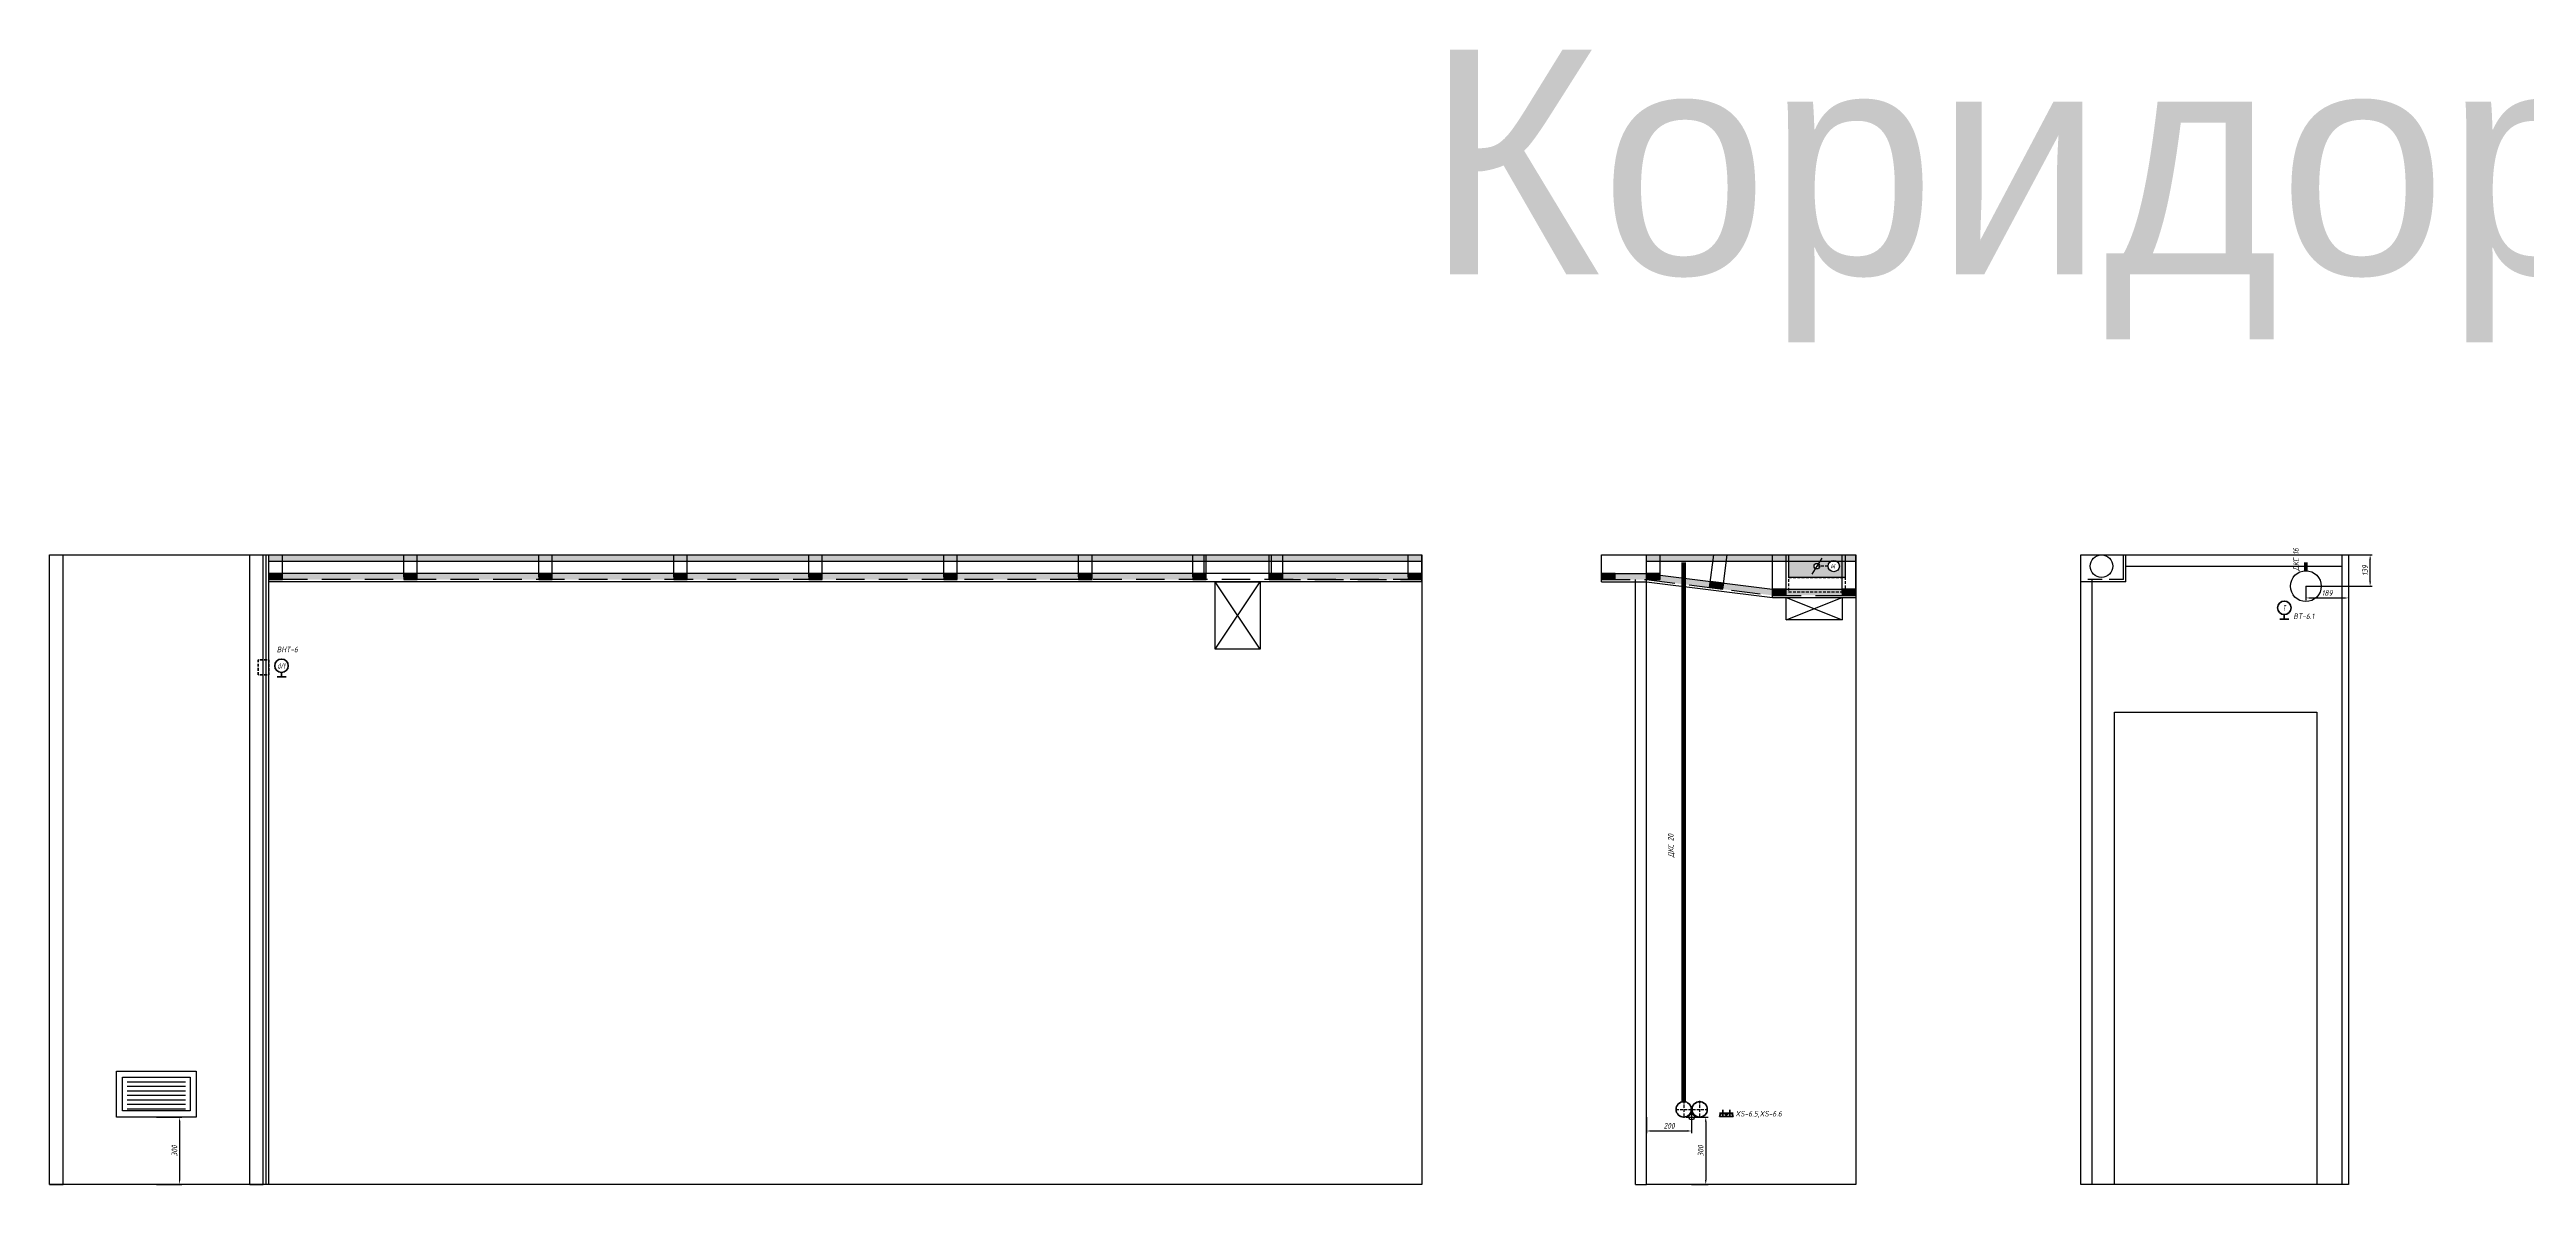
# Model space of a CAD drawing. Header units: millimetres. Extents: x -36498 to 56557, y -58468 to 154.
# Drawn here: x -12307 to -1296, y -44400 to -39352 of the extents above; entities that cross this region are included whole.
import ezdxf
from ezdxf.enums import TextEntityAlignment as Align

# ---------------------------------------------------------------- set-up
doc = ezdxf.new("R2010")
doc.units = ezdxf.units.MM
doc.header["$PDMODE"] = 34
doc.header["$PDSIZE"] = 25
doc.linetypes.add('ACAD_ISO10W100', pattern=[18.5, 12, -3, 0.5, -3])
doc.linetypes.add('DASHED', pattern=[19.05, 12.7, -6.35])
for name, color, linetype in [('01 Черновое', 7, 'Continuous'), ('02 ОВиК', 7, 'Continuous'), ('02 Розетки', 7, 'Continuous'), ('03 Потолок', 7, 'Continuous'), ('04 Лючки', 7, 'Continuous'), ('06 Авт-ка климата', 7, 'Continuous'), ('10 Перегородки', 7, 'Continuous'), ('11 Привязка размеры', 7, 'Continuous')]:
    doc.layers.add(name, color=color, linetype=linetype)
doc.layers.add('100 noprint', color=1, linetype='Continuous', plot=False)
doc.styles.get("Standard").update_dxf_attribs({"font": 'Ubuntu-R.ttf'})
doc.styles.add('ГОСТ-ISOCPEUR', font='isocpeui.ttf', dxfattribs={"width": 0.8})
doc.dimstyles.new('ISO-25', dxfattribs={"dimtxt": 2.5, "dimasz": 2.5, "dimexe": 1.25, "dimexo": 0.625, "dimtad": 1, "dimtxsty": 'Standard', "dimcen": 2.5, "dimadec": 0, "dimazin": 0, "dimtfac": 1, "dimtmove": 0, "dimatfit": 3, "dimfxl": 1, "dimarcsym": 0})

# ---------------------------------------------------------------- blocks, each defined once
blk = doc.blocks.new('дроссель d100')
at = {"color": 0}
for p, q in [((0, 0), (0, 100)), ((0, 100), (250, 100)), ((250, 0), (0, 0)), ((103, 15), (147, 85)), ((250, 100), (250, 0))]:
    blk.add_line(p, q, dxfattribs=at)
at = {"color": 0, "linetype": 'DASHED'}
blk.add_line((75, 50), (125, 50), dxfattribs=at)
at = {"color": 0}
for centre, radius in [((50, 50), 25), ((125, 50), 12.5)]:
    blk.add_circle(centre, radius, dxfattribs=at)
at = {"color": 0, "style": 'ГОСТ-ISOCPEUR', "width": 0.8}
blk.add_text('M', height=20, dxfattribs=at).set_placement((50, 50), align=Align.MIDDLE_CENTER)
blk = doc.blocks.new('розетка скрытая трехполюсная')
at = {"color": 0, "lineweight": -2}
for p, q in [((-1.5, 1.5), (1.5, 1.5)), ((-1.5, 0), (1.5, 0)), ((0, 0), (0, 3))]:
    blk.add_line(p, q, dxfattribs=at)
blk.add_arc((0, 0), 1.5, 0, 180, dxfattribs=at)
blk = doc.blocks.new('датчик температуры и влажности')
at = {"color": 0, "lineweight": -2}
for p, q in [((-2, 0), (2, 0)), ((0, 2), (0, 0))]:
    blk.add_line(p, q, dxfattribs=at)
blk.add_circle((0, 5), 3, dxfattribs=at)
at = {"color": 0, "lineweight": -2, "style": 'ГОСТ-ISOCPEUR', "width": 0.6}
blk.add_text('d/t', height=2.5, rotation=360, dxfattribs=at).set_placement((0, 5), align=Align.MIDDLE_CENTER)
blk = doc.blocks.new('*D170')
at = {"layer": '11 Привязка размеры', "color": 0, "lineweight": -2, "transparency": 16777216}
for p, q in [((-11832, -44100), (-11719, -44100)), ((-11729, -44120), (-11729, -44380)), ((-11832, -44400), (-11719, -44400))]:
    blk.add_line(p, q, dxfattribs=at)
at = {"layer": '11 Привязка размеры', "color": 0, "transparency": 16777216}
for points in [[(-11726, -44120), (-11732, -44120), (-11729, -44100)], [(-11732, -44380), (-11726, -44380), (-11729, -44400)]]:
    blk.add_solid(points, dxfattribs=at)
at = {"layer": 'Defpoints', "color": 0, "transparency": 16777216}
for p in [(-11832, -44100), (-11832, -44400), (-11729, -44400)]:
    blk.add_point(p, dxfattribs=at)
at = {"layer": '11 Привязка размеры', "color": 0, "transparency": 16777216, "insert": (-11752, -44250), "char_height": 25, "attachment_point": 5, "rotation": 90, "style": 'ГОСТ-ISOCPEUR'}
blk.add_mtext('300', dxfattribs=at)
blk = doc.blocks.new('*D171')
at = {"layer": '11 Привязка размеры', "color": 0, "lineweight": -2, "transparency": 16777216}
for p, q in [((-5008, -44100), (-4934, -44100)), ((-4944, -44120), (-4944, -44380)), ((-5008, -44400), (-4934, -44400))]:
    blk.add_line(p, q, dxfattribs=at)
at = {"layer": '11 Привязка размеры', "color": 0, "transparency": 16777216}
for points in [[(-4941, -44120), (-4948, -44120), (-4944, -44100)], [(-4948, -44380), (-4941, -44380), (-4944, -44400)]]:
    blk.add_solid(points, dxfattribs=at)
at = {"layer": 'Defpoints', "color": 0, "transparency": 16777216}
for p in [(-5008, -44100), (-5008, -44400), (-4944, -44400)]:
    blk.add_point(p, dxfattribs=at)
at = {"layer": '11 Привязка размеры', "color": 0, "transparency": 16777216, "insert": (-4967, -44250), "char_height": 25, "attachment_point": 5, "rotation": 90, "style": 'ГОСТ-ISOCPEUR'}
blk.add_mtext('300', dxfattribs=at)
blk = doc.blocks.new('*D172')
at = {"layer": '11 Привязка размеры', "color": 0, "lineweight": -2, "transparency": 16777216}
for p, q in [((-5207, -44100), (-5207, -44172)), ((-5007, -44100), (-5007, -44172)), ((-5027, -44162), (-5187, -44162))]:
    blk.add_line(p, q, dxfattribs=at)
at = {"layer": '11 Привязка размеры', "color": 0, "transparency": 16777216}
for points in [[(-5187, -44158), (-5187, -44165), (-5207, -44162)], [(-5027, -44165), (-5027, -44158), (-5007, -44162)]]:
    blk.add_solid(points, dxfattribs=at)
at = {"layer": 'Defpoints', "color": 0, "transparency": 16777216}
for p in [(-5207, -44100), (-5007, -44100), (-5207, -44162)]:
    blk.add_point(p, dxfattribs=at)
at = {"layer": '11 Привязка размеры', "color": 0, "transparency": 16777216, "insert": (-5107, -44139), "char_height": 25, "attachment_point": 5, "style": 'ГОСТ-ISOCPEUR'}
blk.add_mtext('200', dxfattribs=at)
blk = doc.blocks.new('датчик температуры')
at = {"color": 0, "lineweight": -2}
for p, q in [((-2, 0), (2, 0)), ((0, 2), (0, 0))]:
    blk.add_line(p, q, dxfattribs=at)
blk.add_circle((0, 5), 3, dxfattribs=at)
at = {"color": 0, "lineweight": -2, "style": 'ГОСТ-ISOCPEUR', "width": 0.6}
blk.add_text('T', height=2.5, rotation=360, dxfattribs=at).set_placement((0, 5), align=Align.MIDDLE_CENTER)
blk = doc.blocks.new('*D173')
at = {"layer": '11 Привязка размеры', "color": 0, "lineweight": -2, "transparency": 16777216}
for p, q in [((-2276, -41600), (-1981, -41600)), ((-1991, -41719), (-1991, -41620)), ((-2276, -41739), (-1981, -41739))]:
    blk.add_line(p, q, dxfattribs=at)
at = {"layer": '11 Привязка размеры', "color": 0, "transparency": 16777216}
for points in [[(-1987, -41620), (-1994, -41620), (-1991, -41600)], [(-1994, -41719), (-1987, -41719), (-1991, -41739)]]:
    blk.add_solid(points, dxfattribs=at)
at = {"layer": 'Defpoints', "color": 0, "transparency": 16777216}
for p in [(-2276, -41600), (-1991, -41600), (-2276, -41739)]:
    blk.add_point(p, dxfattribs=at)
at = {"layer": '11 Привязка размеры', "color": 0, "transparency": 16777216, "insert": (-2013, -41669), "char_height": 25, "attachment_point": 5, "rotation": 90, "style": 'ГОСТ-ISOCPEUR'}
blk.add_mtext('139', dxfattribs=at)
blk = doc.blocks.new('*D174')
at = {"layer": '11 Привязка размеры', "color": 0, "lineweight": -2, "transparency": 16777216}
for p, q in [((-2276, -41739), (-2276, -41801)), ((-2256, -41791), (-2107, -41791)), ((-2087, -41739), (-2087, -41801))]:
    blk.add_line(p, q, dxfattribs=at)
at = {"layer": '11 Привязка размеры', "color": 0, "transparency": 16777216}
for points in [[(-2256, -41788), (-2256, -41795), (-2276, -41791)], [(-2107, -41795), (-2107, -41788), (-2087, -41791)]]:
    blk.add_solid(points, dxfattribs=at)
at = {"layer": 'Defpoints', "color": 0, "transparency": 16777216}
for p in [(-2276, -41739), (-2087, -41739), (-2087, -41791)]:
    blk.add_point(p, dxfattribs=at)
at = {"layer": '11 Привязка размеры', "color": 0, "transparency": 16777216, "insert": (-2182, -41769), "char_height": 25, "attachment_point": 5, "style": 'ГОСТ-ISOCPEUR'}
blk.add_mtext('189', dxfattribs=at)

msp = doc.modelspace()

# ---------------------------------------------------------------- hatches: boundary and pattern name
at = {"layer": '02 ОВиК', "lineweight": -2}
h = msp.add_hatch(color=254, dxfattribs=at)
h.paths.add_polyline_path([(-4325.2, -41599.7), (-4575.2, -41599.7), (-4575.2, -41699.7), (-4325.2, -41699.7)])
h.paths.add_polyline_path([(-4450.2, -41662.2, -0.1383249), (-4456.8, -41660.4, -0.7569677), (-4450.2, -41637.2, -0.1383249), (-4443.7, -41639.1, -0.260938), (-4437.7, -41649.7, -0.4142136)], flags=16)
h.paths.add_polyline_path([(-4365.2, -41634.7), (-4385.3, -41634.7), (-4385.3, -41664.7), (-4365.2, -41664.7)], flags=8)
h.paths.add_polyline_path([(-4365.2, -41634.7), (-4385.3, -41634.7), (-4385.3, -41664.7), (-4365.2, -41664.7)], flags=8)
h.paths.add_polyline_path([(-4375.2, -41674.7, -0.4142136), (-4400.2, -41649.7, -0.4142136), (-4375.2, -41624.7, -1)], flags=16)
at = {"layer": '03 Потолок', "lineweight": -2}
for color, points in [(9, [(-6207.2, -41627.7), (-6207.2, -41599.7), (-11332.2, -41599.7), (-11332.2, -41627.7)]), (9, [(-4277.2, -41599.7), (-5207.2, -41599.7), (-5207.2, -41627.7), (-4277.2, -41627.7)]), (252, [(-11272.2, -41709.7), (-11272.2, -41682.7), (-11332.2, -41682.7), (-11332.2, -41709.7)]), (252, [(-10672.2, -41709.7), (-10672.2, -41682.7), (-10732.2, -41682.7), (-10732.2, -41709.7)]), (252, [(-10072.2, -41709.7), (-10072.2, -41682.7), (-10132.2, -41682.7), (-10132.2, -41709.7)]), (252, [(-9472.2, -41709.7), (-9472.2, -41682.7), (-9532.2, -41682.7), (-9532.2, -41709.7)]), (252, [(-8872.2, -41709.7), (-8872.2, -41682.7), (-8932.2, -41682.7), (-8932.2, -41709.7)]), (252, [(-8272.2, -41709.7), (-8272.2, -41682.7), (-8332.2, -41682.7), (-8332.2, -41709.7)]), (252, [(-7672.2, -41709.7), (-7672.2, -41682.7), (-7732.2, -41682.7), (-7732.2, -41709.7)]), (252, [(-7164.7, -41709.7), (-7164.7, -41682.7), (-7224.7, -41682.7), (-7224.7, -41709.7)]), (252, [(-6824.7, -41709.7), (-6824.7, -41682.7), (-6884.7, -41682.7), (-6884.7, -41709.7)]), (9, [(-6267.2, -41709.7), (-6267.2, -41682.7), (-6824.7, -41682.7), (-6824.7, -41709.7)]), (252, [(-6207.2, -41709.7), (-6207.2, -41682.7), (-6267.2, -41682.7), (-6267.2, -41709.7)]), (252, [(-5347.2, -41709.7), (-5347.2, -41682.7), (-5407.2, -41682.7), (-5407.2, -41709.7)]), (9, [(-5207.2, -41709.7), (-5207.2, -41682.7), (-5347.2, -41682.7), (-5347.2, -41709.7)]), (252, [(-5147.2, -41709.7), (-5147.2, -41682.7), (-5207.2, -41682.7), (-5207.2, -41709.7)]), (252, [(-4867.7, -41752.2), (-4864.3, -41725.4), (-4923.9, -41717.9), (-4927.2, -41744.7)]), (252, [(-4587.2, -41779.7), (-4587.2, -41752.7), (-4647.2, -41752.7), (-4647.2, -41779.7)]), (9, [(-4337.2, -41770.2), (-4337.2, -41752.7), (-4587.2, -41752.7), (-4587.2, -41779.7), (-4337.2, -41779.7)]), (252, [(-4277.2, -41779.7), (-4277.2, -41752.7), (-4337.2, -41752.7), (-4337.2, -41779.7)])]:
    msp.add_hatch(color=color, dxfattribs=at).paths.add_polyline_path(points)
h = msp.add_hatch(color=9, dxfattribs=at)
h.paths.add_polyline_path([(-7224.7, -41709.7), (-7224.7, -41682.7), (-7672.2, -41682.7), (-7672.2, -41709.7)])
h.paths.add_polyline_path([(-7732.2, -41709.7), (-7732.2, -41682.7), (-8272.2, -41682.7), (-8272.2, -41709.7)])
h.paths.add_polyline_path([(-8332.2, -41709.7), (-8332.2, -41682.7), (-8872.2, -41682.7), (-8872.2, -41697.2), (-8872.2, -41709.7)])
h.paths.add_polyline_path([(-8932.2, -41709.7), (-8932.2, -41682.7), (-9472.2, -41682.7), (-9472.2, -41709.7)])
h.paths.add_polyline_path([(-9532.2, -41709.7), (-9532.2, -41682.7), (-10072.2, -41682.7), (-10072.2, -41709.7)])
h.paths.add_polyline_path([(-10132.2, -41709.7), (-10132.2, -41682.7), (-10672.2, -41682.7), (-10672.2, -41697.2), (-10672.2, -41709.7)])
h.paths.add_polyline_path([(-10732.2, -41709.7), (-10732.2, -41682.7), (-11272.2, -41682.7), (-11272.2, -41697.2), (-11272.2, -41709.7)])
h = msp.add_hatch(color=9, dxfattribs=at)
h.paths.add_polyline_path([(-4989.6, -41709.7), (-5147.2, -41690), (-5147.2, -41709.7)])
h.paths.add_polyline_path([(-4923.9, -41717.9), (-4989.6, -41709.7), (-5207.2, -41709.7), (-4927.2, -41744.7)])
h.paths.add_polyline_path([(-4647.2, -41752.5), (-4864.3, -41725.4), (-4867.7, -41752.2), (-4647.2, -41779.7), (-4647.2, -41752.7)])

# ---------------------------------------------------------------- linework, layer by layer
at = {"layer": '01 Черновое'}
for points in [[(-12307.2, -44399.7), (-12307.2, -41599.7), (-6207.2, -41599.7), (-6207.2, -44399.7)], [(-5207.2, -44399.7), (-5207.2, -41599.7), (-4277.2, -41599.7), (-4277.2, -44399.7)], [(-2087.2, -41599.7), (-2087.2, -44399.7), (-3277.2, -44399.7), (-3277.2, -41599.7)], [(-2227.2, -42299.7), (-2227.2, -44399.7), (-3127.2, -44399.7), (-3127.2, -42299.7)]]:
    msp.add_lwpolyline(points, close=True, dxfattribs=at)
at = {"layer": '02 ОВиК', "color": 6}
for p, q in [((-11962.2, -43942.7), (-11702.2, -43942.7)), ((-11962.2, -43962.7), (-11702.2, -43962.7)), ((-11962.2, -43982.7), (-11702.2, -43982.7)), ((-11962.2, -44002.7), (-11702.2, -44002.7)), ((-11962.2, -44022.7), (-11702.2, -44022.7)), ((-11962.2, -44042.7), (-11702.2, -44042.7)), ((-11962.2, -44062.7), (-11702.2, -44062.7))]:
    msp.add_line(p, q, dxfattribs=at)
at = {"layer": '02 ОВиК', "linetype": 'DASHED', "lineweight": -2, "flags": 128}
msp.add_lwpolyline([(-4575.2, -41699.7), (-4325.2, -41699.7), (-4325.2, -41764.7), (-4575.2, -41764.7)], close=True, dxfattribs=at)
at = {"layer": '02 ОВиК', "color": 6}
msp.add_lwpolyline([(-12009.2, -44099.7), (-12009.2, -43895.7), (-11655.2, -43895.7), (-11655.2, -44099.7)], close=True, dxfattribs=at)
at = {"layer": '02 ОВиК', "color": 6, "flags": 128}
msp.add_lwpolyline([(-11982.2, -44072.7), (-11982.2, -43922.7), (-11682.2, -43922.7), (-11682.2, -44072.7)], close=True, dxfattribs=at)
at = {"layer": '02 ОВиК', "linetype": 'Continuous', "lineweight": -2}
msp.add_circle((-3184.7, -41649.7), 50, dxfattribs=at)
at = {"layer": '02 ОВиК', "color": 1}
msp.add_circle((-2276.4, -41738.7), 68.5, dxfattribs=at)
at = {"layer": '02 Розетки', "color": 1, "flags": 128}
msp.add_lwpolyline([(-5042.4, -44031.7, 20, 20, 0), (-5042.4, -41632.7, 20, 20, 0)], format="xyseb", dxfattribs=at)
at = {"layer": '02 Розетки', "color": 1, "lineweight": 40}
for centre in [(-5042.4, -44065.7), (-4971.4, -44065.7)]:
    msp.add_circle(centre, 34, dxfattribs=at)
at = {"layer": '03 Потолок', "color": 1, "ltscale": 10}
for p, q in [((-11332.2, -41599.7), (-6207.2, -41599.7)), ((-11332.2, -41627.7), (-6207.2, -41627.7)), ((-6207.2, -41719.2), (-11332.2, -41719.2))]:
    msp.add_line(p, q, dxfattribs=at)
at = {"layer": '03 Потолок', "color": 1, "lineweight": -2}
for p, q in [((-11332.2, -41709.7), (-11332.2, -41599.7)), ((-11272.2, -41709.7), (-11272.2, -41599.7)), ((-10732.2, -41697.2), (-10732.2, -41599.7)), ((-10672.2, -41697.2), (-10672.2, -41599.7)), ((-10132.2, -41697.2), (-10132.2, -41599.7)), ((-10072.2, -41697.2), (-10072.2, -41599.7)), ((-9532.2, -41697.2), (-9532.2, -41599.7)), ((-9472.2, -41697.2), (-9472.2, -41599.7)), ((-8932.2, -41697.2), (-8932.2, -41599.7)), ((-8872.2, -41697.2), (-8872.2, -41599.7)), ((-8332.2, -41697.2), (-8332.2, -41599.7)), ((-8272.2, -41697.2), (-8272.2, -41599.7)), ((-7732.2, -41697.2), (-7732.2, -41599.7)), ((-7672.2, -41697.2), (-7672.2, -41599.7)), ((-7224.7, -41697.2), (-7224.7, -41599.7)), ((-7174.2, -41709.7), (-7174.2, -41599.7)), ((-7164.7, -41697.2), (-7164.7, -41599.7)), ((-6884.7, -41709.7), (-6884.7, -41599.7)), ((-6875.2, -41709.7), (-6875.2, -41599.7)), ((-6824.7, -41697.2), (-6824.7, -41599.7)), ((-6267.2, -41697.2), (-6267.2, -41599.7)), ((-6207.2, -41719.2), (-6207.2, -41599.7)), ((-5407.2, -41719.2), (-5407.2, -41599.7)), ((-5407.2, -41599.7), (-4277.2, -41599.7)), ((-5207.2, -41682.7), (-5207.2, -41599.7)), ((-5147.2, -41682.7), (-5147.2, -41599.7)), ((-4927.2, -41744.7), (-4909.1, -41599.7)), ((-4867.7, -41752.2), (-4848.6, -41599.7)), ((-4647.2, -41779.7), (-4647.2, -41599.7)), ((-4587.2, -41779.7), (-4587.2, -41599.7)), ((-4337.2, -41770.2), (-4337.2, -41599.7)), ((-4277.2, -41779.7), (-4277.2, -41599.7)), ((-7164.7, -41682.7), (-11332.2, -41682.7)), ((-6207.2, -41682.7), (-7164.7, -41682.7)), ((-5407.2, -41682.7), (-5147.2, -41682.7)), ((-5407.2, -41719.2), (-5207.8, -41719.2)), ((-5207.8, -41719.2), (-5207.2, -41709.7)), ((-5207.8, -41719.2), (-4647.8, -41789.2)), ((-5207.2, -41627.7), (-4277.2, -41627.7)), ((-5147.2, -41690), (-4647.2, -41752.5)), ((-4647.8, -41789.2), (-4647.2, -41779.7)), ((-4647.8, -41789.2), (-4277.2, -41789.2)), ((-4587.2, -41752.7), (-4277.2, -41752.7))]:
    msp.add_line(p, q, dxfattribs=at)
at = {"layer": '03 Потолок', "color": 1, "ltscale": 5}
for p, q in [((-3086.7, -41709.7), (-3086.7, -41599.7)), ((-3077.2, -41719.2), (-3077.2, -41599.7)), ((-3077.2, -41719.2), (-3277.2, -41719.2)), ((-3077.2, -41649.7), (-2117.2, -41649.7))]:
    msp.add_line(p, q, dxfattribs=at)
at = {"layer": '03 Потолок', "color": 1, "linetype": 'DASHED', "ltscale": 10}
for p, q in [((-6207.2, -41709.7), (-11332.2, -41709.7)), ((-6872.2, -41709.7), (-6207.2, -41709.7)), ((-5407.2, -41709.7), (-5207.2, -41709.7)), ((-5207.2, -41709.7), (-4647.2, -41779.7)), ((-4647.2, -41779.7), (-4277.2, -41779.7))]:
    msp.add_line(p, q, dxfattribs=at)
at = {"layer": '03 Потолок', "color": 1, "linetype": 'DASHED', "ltscale": 5}
msp.add_line((-3086.7, -41709.7), (-3277.2, -41709.7), dxfattribs=at)
at = {"layer": '03 Потолок', "color": 1, "lineweight": -2}
for points in [[(-11272.2, -41709.7), (-11272.2, -41682.7), (-11332.2, -41682.7), (-11332.2, -41709.7)], [(-10672.2, -41709.7), (-10672.2, -41682.7), (-10732.2, -41682.7), (-10732.2, -41709.7)], [(-10072.2, -41709.7), (-10072.2, -41682.7), (-10132.2, -41682.7), (-10132.2, -41709.7)], [(-9472.2, -41709.7), (-9472.2, -41682.7), (-9532.2, -41682.7), (-9532.2, -41709.7)], [(-8872.2, -41709.7), (-8872.2, -41682.7), (-8932.2, -41682.7), (-8932.2, -41709.7)], [(-8272.2, -41709.7), (-8272.2, -41682.7), (-8332.2, -41682.7), (-8332.2, -41709.7)], [(-7672.2, -41709.7), (-7672.2, -41682.7), (-7732.2, -41682.7), (-7732.2, -41709.7)], [(-7164.7, -41709.7), (-7164.7, -41682.7), (-7224.7, -41682.7), (-7224.7, -41709.7)], [(-6824.7, -41709.7), (-6824.7, -41682.7), (-6884.7, -41682.7), (-6884.7, -41709.7)], [(-6207.2, -41709.7), (-6207.2, -41682.7), (-6267.2, -41682.7), (-6267.2, -41709.7)], [(-5347.2, -41709.7), (-5347.2, -41682.7), (-5407.2, -41682.7), (-5407.2, -41709.7)], [(-5147.2, -41709.7), (-5147.2, -41682.7), (-5207.2, -41682.7), (-5207.2, -41709.7)], [(-4867.7, -41752.2), (-4864.3, -41725.4), (-4923.9, -41717.9), (-4927.2, -41744.7)], [(-4587.2, -41779.7), (-4587.2, -41752.7), (-4647.2, -41752.7), (-4647.2, -41779.7)], [(-4277.2, -41779.7), (-4277.2, -41752.7), (-4337.2, -41752.7), (-4337.2, -41779.7)]]:
    msp.add_lwpolyline(points, close=True, dxfattribs=at)
at = {"layer": '04 Лючки', "color": 2, "lineweight": -2}
for p, q in [((-6924.7, -42019.2), (-7124.7, -41719.2)), ((-7124.7, -42019.2), (-6924.7, -41719.2)), ((-4587.2, -41789.2), (-4337.2, -41889.2)), ((-4587.2, -41889.2), (-4337.2, -41789.2))]:
    msp.add_line(p, q, dxfattribs=at)
for points in [[(-6924.7, -41719.2), (-6924.7, -42019.2), (-7124.7, -42019.2), (-7124.7, -41719.2)], [(-4337.2, -41789.2), (-4337.2, -41889.2), (-4587.2, -41889.2), (-4587.2, -41789.2)]]:
    msp.add_lwpolyline(points, close=True, dxfattribs=at)
at = {"layer": '06 Авт-ка климата', "const_width": 16, "flags": 128}
msp.add_lwpolyline([(-2276.4, -41670.2), (-2276.4, -41632.7)], dxfattribs=at)
at = {"layer": '06 Авт-ка климата', "linetype": 'DASHED', "lineweight": 40, "flags": 128}
msp.add_lwpolyline([(-11332.2, -42065.7), (-11332.2, -42133.7), (-11379.2, -42133.7), (-11379.2, -42065.7)], close=True, dxfattribs=at)
at = {"layer": '10 Перегородки', "color": 1}
for p, q in [((-12307.2, -44399.7), (-12307.2, -41599.7)), ((-12307.2, -41599.7), (-12247.2, -41599.7)), ((-12247.2, -44399.7), (-12247.2, -41599.7)), ((-11417.2, -44399.7), (-11417.2, -41599.7)), ((-11417.2, -41599.7), (-11357.2, -41599.7)), ((-11357.2, -44399.7), (-11357.2, -41599.7)), ((-11344.7, -44399.7), (-11344.7, -41599.7)), ((-11332.2, -44399.7), (-11332.2, -41599.7)), ((-12307.2, -44399.7), (-12247.2, -44399.7)), ((-11417.2, -44399.7), (-11357.2, -44399.7))]:
    msp.add_line(p, q, dxfattribs=at)
at = {"layer": '10 Перегородки', "color": 74, "linetype": 'Continuous', "ltscale": 10}
msp.add_line((-2117.2, -41599.7), (-2117.2, -44399.7), dxfattribs=at)
at = {"layer": '10 Перегородки', "color": 3, "linetype": 'Continuous', "ltscale": 10}
for p, q in [((-5257.2, -44399.7), (-5257.2, -41709.7)), ((-3227.2, -44399.7), (-3227.2, -41709.7)), ((-5257.2, -44399.7), (-5207.2, -44399.7))]:
    msp.add_line(p, q, dxfattribs=at)
at = {"layer": '11 Привязка размеры', "linetype": 'ACAD_ISO10W100'}
for p, q in [((-5042.4, -44027.8), (-5042.4, -44103.6)), ((-4971.4, -44027.8), (-4971.4, -44103.6)), ((-5076.4, -44065.7), (-4937.4, -44065.7))]:
    msp.add_line(p, q, dxfattribs=at)
at = {"layer": '11 Привязка размеры', "lineweight": -2}
msp.add_point((-5006.9, -44099.7), dxfattribs=at)

# ---------------------------------------------------------------- block references
at = {"layer": '02 ОВиК', "linetype": 'Continuous', "lineweight": -2, "rotation": 180}
msp.add_blockref('дроссель d100', (-4325.2, -41599.7), dxfattribs=at)
at = {"layer": '02 Розетки', "color": 1, "lineweight": 40, "xscale": 10, "yscale": 10, "zscale": 10}
for p in [(-4867.7, -44097.4), (-4837.7, -44097.4)]:
    msp.add_blockref('розетка скрытая трехполюсная', p, dxfattribs=at)
at = {"layer": '06 Авт-ка климата', "lineweight": 40, "xscale": 10, "yscale": 10, "zscale": 10}
for name, p in [('датчик температуры', (-2372.3, -41885.3)), ('датчик температуры и влажности', (-11276, -42142.7))]:
    msp.add_blockref(name, p, dxfattribs=at)

# ---------------------------------------------------------------- texts
at = {"layer": '02 Розетки', "linetype": 'Continuous', "style": 'ГОСТ-ISOCPEUR', "width": 0.8}
msp.add_text('XS-6.5,XS-6.6', height=25, dxfattribs=at).set_placement((-4812.7, -44097.4))
at = {"layer": '02 Розетки', "color": 1, "insert": (-5082.3, -42944.9), "char_height": 25, "width": 270.313, "attachment_point": 7, "rotation": 90, "style": 'ГОСТ-ISOCPEUR'}
msp.add_mtext('{ДКС 20}', dxfattribs=at)
at = {"layer": '06 Авт-ка климата', "linetype": 'Continuous', "style": 'ГОСТ-ISOCPEUR', "width": 0.8}
msp.add_text('BT-6.1', height=25, dxfattribs=at).set_placement((-2332.3, -41885.3))
msp.add_text('BHT-6', height=25, dxfattribs=at).set_placement((-11203.1, -42032.9), align=Align.RIGHT)
at = {"layer": '06 Авт-ка климата', "insert": (-2303, -41670.6), "char_height": 25, "width": 270.313, "attachment_point": 7, "rotation": 90, "style": 'ГОСТ-ISOCPEUR'}
msp.add_mtext('{ДКС 16}', dxfattribs=at)
at = {"layer": '100 noprint', "insert": (-6190.6, -39352), "char_height": 1000, "width": 2318.604, "attachment_point": 1}
msp.add_mtext('{Коридор}', dxfattribs=at)

# ---------------------------------------------------------------- dimensions: what is measured, and where the dimension line sits
at = {"layer": '11 Привязка размеры'}
for base, p1, p2, picture, middle in [((-1990.6, -41599.7), (-2276.4, -41738.7), (-2276.4, -41599.7), '*D173', (-2013.1, -41669.2)), ((-11729, -44399.7), (-11832.2, -44099.7), (-11832.2, -44399.7), '*D170', (-11751.5, -44249.7)), ((-4944.2, -44399.7), (-5007.9, -44099.7), (-5007.9, -44399.7), '*D171', (-4966.7, -44249.7))]:
    dim = msp.add_linear_dim(base=base, p1=p1, p2=p2, angle=90, dimstyle='ISO-25', override={"dimtxt": 25, "dimasz": 20, "dimexe": 10, "dimexo": 0, "dimgap": 10, "dimdec": 0, "dimtxsty": 'ГОСТ-ISOCPEUR'}, dxfattribs=at)
    dim.commit()
    dim.dimension.update_dxf_attribs({"geometry": picture, "text_midpoint": middle})
for base, p1, p2, picture, middle in [((-2087.2, -41791.5), (-2276.4, -41738.7), (-2087.2, -41738.7), '*D174', (-2181.8, -41769)), ((-5207.2, -44161.6), (-5006.9, -44099.7), (-5207.2, -44099.7), '*D172', (-5107, -44139.1))]:
    dim = msp.add_linear_dim(base=base, p1=p1, p2=p2, dimstyle='ISO-25', override={"dimtxt": 25, "dimasz": 20, "dimexe": 10, "dimexo": 0, "dimgap": 10, "dimdec": 0, "dimtxsty": 'ГОСТ-ISOCPEUR'}, dxfattribs=at)
    dim.commit()
    dim.dimension.update_dxf_attribs({"geometry": picture, "text_midpoint": middle})

doc.saveas('drawing.dxf')
